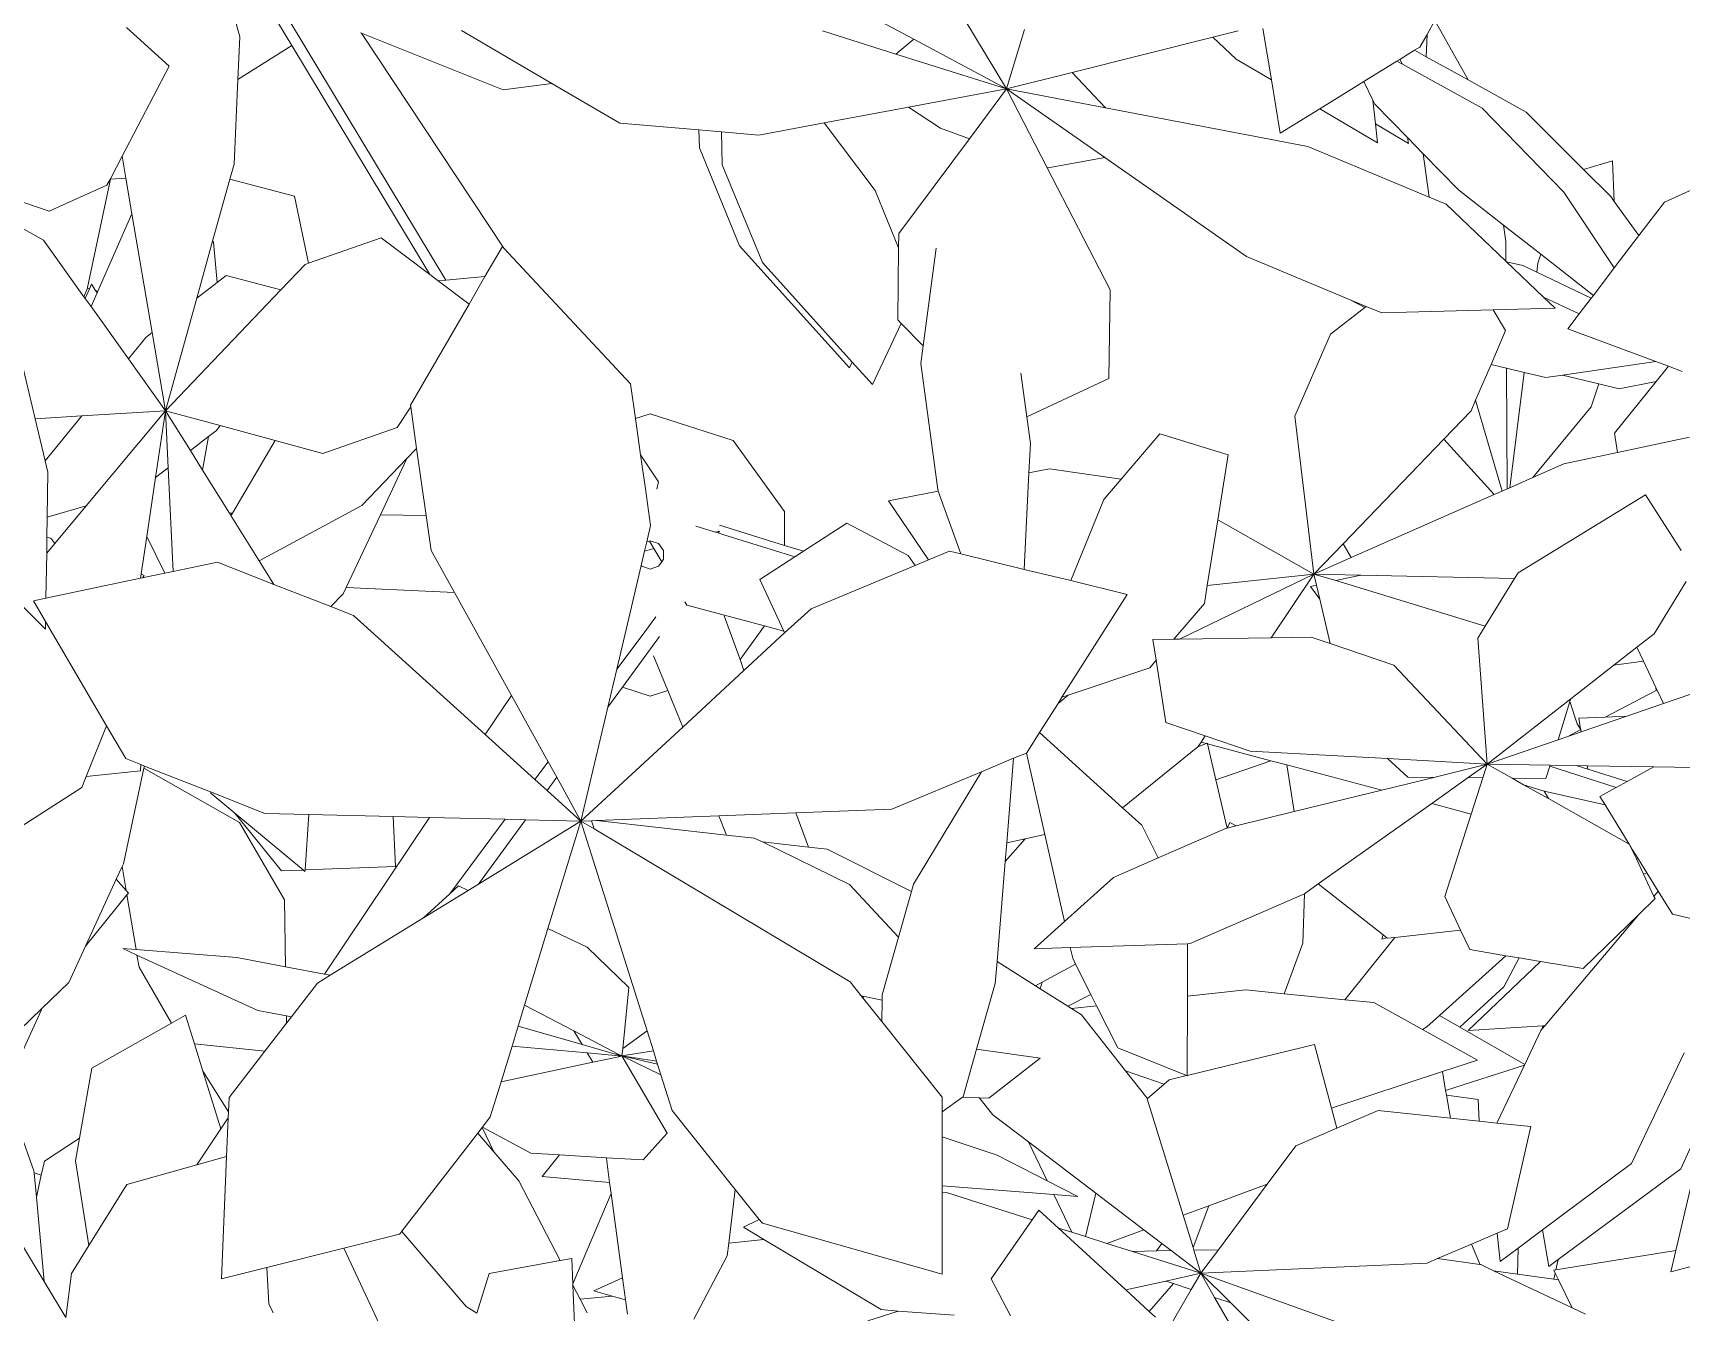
# Model space of a CAD drawing. Header units: metres. Extents: x -460 to 31334, y -1777 to 24987.
# Drawn here: x 379.6287 to 379.7527, y -818.0193 to -817.9231 of the extents above; entities that cross this region are included whole.
import ezdxf

# ---------------------------------------------------------------- set-up
doc = ezdxf.new("R2010")
doc.units = ezdxf.units.M
doc.header["$MEASUREMENT"] = 0
doc.layers.add('TREES PLANTS', color=82, linetype='Continuous', lineweight=5)

# ---------------------------------------------------------------- blocks, each defined once
blk = doc.blocks.new('TREES_09')
at = {"layer": 'TREES PLANTS', "color": 82, "true_color": 0x34d100}
for p, q in [((0.1213, 0.695), (0.1385, 0.6451)), ((0.3582, 0.6873), (0.4273, 0.6559)), ((0.4912, 0.6498), (0.4803, 0.6912)), ((0.1785, 0.685), (0.1778, 0.6392)), ((-0.1728, 0.6457), (-0.1847, 0.6723)), ((0.2693, 0.6507), (0.2738, 0.6699)), ((0.3925, 0.6729), (0.478, 0.6529)), ((-0.0677, 0.6568), (-0.0709, 0.6483)), ((-0.0269, 0.6613), (-0.0174, 0.6166)), ((0.0435, 0.6561), (0.009, 0.634)), ((0.0952, 0.6393), (0.0627, 0.6593)), ((0.3554, 0.658), (0.4241, 0.6252)), ((0.4273, 0.6559), (0.4837, 0.5797)), ((-0.152, 0.6298), (-0.1728, 0.6457)), ((-0.0709, 0.6483), (-0.0738, 0.6403)), ((-0.0614, 0.6406), (-0.0709, 0.6483)), ((0.1301, 0.6412), (0.1385, 0.6451)), ((0.1385, 0.6451), (0.1463, 0.6224)), ((0.255, 0.6419), (0.2693, 0.6507)), ((0.4901, 0.5783), (0.478, 0.6529)), ((0.478, 0.6529), (0.4912, 0.6498)), ((-0.0738, 0.6403), (-0.0941, 0.5857)), ((-0.0653, 0.5824), (-0.0738, 0.6403)), ((-0.0568, 0.6177), (-0.0614, 0.6406)), ((-0.0294, 0.6147), (-0.0614, 0.6406)), ((0.0952, 0.6393), (0.1035, 0.6287)), ((0.1121, 0.6328), (0.1286, 0.6405)), ((0.1286, 0.6405), (0.1301, 0.6412)), ((0.1304, 0.6407), (0.1286, 0.6405)), ((0.1304, 0.6407), (0.1301, 0.6412)), ((0.1469, 0.609), (0.1304, 0.6407)), ((0.1778, 0.6392), (0.1771, 0.5978)), ((0.1778, 0.6392), (0.1869, 0.6225)), ((0.2344, 0.6292), (0.2435, 0.6348)), ((0.2435, 0.6348), (0.255, 0.6419)), ((0.2444, 0.6327), (0.2435, 0.6348)), ((0.2582, 0.6392), (0.2444, 0.6327)), ((0.2582, 0.6392), (0.255, 0.6419)), ((0.2596, 0.6399), (0.2582, 0.6392)), ((0.2694, 0.6298), (0.2596, 0.6399)), ((-0.1732, 0.6146), (-0.152, 0.6298)), ((-0.1319, 0.6146), (-0.152, 0.6298)), ((0.009, 0.634), (0.0573, 0.5549)), ((0.1035, 0.6287), (0.1121, 0.6328)), ((0.1035, 0.6287), (0.1146, 0.6144)), ((0.1146, 0.6144), (0.1121, 0.6328)), ((0.2264, 0.6243), (0.2258, 0.624)), ((0.2264, 0.6243), (0.2292, 0.626)), ((0.2291, 0.6256), (0.2264, 0.6243)), ((0.2348, 0.6283), (0.2291, 0.6256)), ((0.2291, 0.6256), (0.2292, 0.626)), ((0.2292, 0.626), (0.2344, 0.6292)), ((0.2348, 0.6283), (0.2344, 0.6292)), ((0.2444, 0.6327), (0.2348, 0.6283)), ((0.303, 0.5952), (0.2694, 0.6298)), ((0.3385, 0.5715), (0.2694, 0.6298)), ((0.4241, 0.6252), (0.4652, 0.5701)), ((-0.1732, 0.6146), (-0.1985, 0.6134)), ((-0.179, 0.5833), (-0.1319, 0.6146)), ((-0.1762, 0.6125), (-0.1732, 0.6146)), ((-0.1149, 0.6016), (-0.1319, 0.6146)), ((-0.0599, 0.605), (-0.0568, 0.6177)), ((-0.0294, 0.6147), (-0.0174, 0.6166)), ((-0.0174, 0.6166), (-0.0103, 0.5833)), ((0.1146, 0.6144), (0.1355, 0.5877)), ((0.1463, 0.6224), (0.1469, 0.609)), ((0.1463, 0.6224), (0.1561, 0.594)), ((0.1774, 0.5745), (0.1906, 0.6157)), ((0.1793, 0.5982), (0.1869, 0.6225)), ((0.1869, 0.6225), (0.1906, 0.6157)), ((0.1906, 0.6157), (0.1961, 0.6057)), ((0.2258, 0.6239), (0.1975, 0.5737)), ((0.2014, 0.6089), (0.2258, 0.6239)), ((0.2258, 0.624), (0.2258, 0.6239)), ((-0.1985, 0.6134), (-0.1931, 0.5955)), ((-0.1762, 0.6125), (-0.1931, 0.5955)), ((-0.0653, 0.5824), (-0.0599, 0.605)), ((-0.0457, 0.6003), (-0.0599, 0.605)), ((0.1469, 0.609), (0.1475, 0.5925)), ((0.1928, 0.571), (0.2014, 0.6089)), ((0.1961, 0.6057), (0.2014, 0.6089)), ((-0.1931, 0.5955), (-0.2287, 0.5599)), ((-0.1404, 0.569), (-0.1149, 0.6016)), ((-0.1292, 0.5665), (-0.1131, 0.6002)), ((-0.1131, 0.6002), (-0.1149, 0.6016)), ((-0.1034, 0.5929), (-0.1131, 0.6002)), ((-0.0457, 0.6003), (-0.0018, 0.5641)), ((0.1475, 0.5925), (0.1543, 0.5937)), ((0.151, 0.5916), (0.1543, 0.5937)), ((0.1543, 0.5937), (0.1547, 0.5938)), ((0.1547, 0.5938), (0.1561, 0.594)), ((0.1589, 0.5858), (0.1547, 0.5938)), ((0.1561, 0.594), (0.1589, 0.5858)), ((0.177, 0.591), (0.1793, 0.5982)), ((0.1771, 0.5978), (0.177, 0.591)), ((0.1771, 0.5978), (0.1793, 0.5982)), ((0.2986, 0.5688), (0.303, 0.5952)), ((0.5175, 0.5967), (0.5136, 0.5885)), ((-0.179, 0.5833), (-0.2311, 0.5326)), ((-0.1138, 0.5707), (-0.1034, 0.5929)), ((-0.0941, 0.5857), (-0.1034, 0.5929)), ((-0.0103, 0.5833), (-0.0018, 0.5641)), ((0.1355, 0.5877), (0.1761, 0.5357)), ((0.1373, 0.5871), (0.1355, 0.5877)), ((0.151, 0.5916), (0.1373, 0.5871)), ((0.161, 0.5797), (0.1373, 0.5871)), ((0.1589, 0.5858), (0.161, 0.5797)), ((0.177, 0.591), (0.1767, 0.5748)), ((0.5136, 0.5885), (0.4906, 0.5396)), ((0.5136, 0.5885), (0.4962, 0.58)), ((-0.1069, 0.578), (-0.1138, 0.5707)), ((-0.1059, 0.5395), (-0.1069, 0.578)), ((-0.0638, 0.5721), (-0.0653, 0.5824)), ((0.161, 0.5797), (0.1761, 0.5357)), ((0.1767, 0.5748), (0.1761, 0.5357)), ((0.1774, 0.5745), (0.1767, 0.5748)), ((0.185, 0.5722), (0.1774, 0.5745)), ((0.1975, 0.5737), (0.1889, 0.5583)), ((0.1975, 0.5737), (0.1928, 0.571)), ((0.4879, 0.574), (0.4652, 0.5701)), ((0.4837, 0.5797), (0.4901, 0.5783)), ((0.4837, 0.5797), (0.4879, 0.574)), ((0.4903, 0.577), (0.4901, 0.5783)), ((0.492, 0.5779), (0.4903, 0.577)), ((0.4962, 0.58), (0.492, 0.5779)), ((0.492, 0.5779), (0.4958, 0.577)), ((0.4958, 0.577), (0.4927, 0.5545)), ((0.4962, 0.58), (0.4958, 0.577)), ((-0.1584, 0.5459), (-0.1404, 0.569)), ((-0.1404, 0.569), (-0.1349, 0.5672)), ((-0.1138, 0.5707), (-0.1358, 0.5476)), ((-0.1349, 0.5672), (-0.1292, 0.5665)), ((-0.1334, 0.5579), (-0.1292, 0.5665)), ((-0.067, 0.5587), (-0.0638, 0.5721)), ((-0.0018, 0.5641), (0.0045, 0.5497)), ((0.1848, 0.5512), (0.185, 0.5722)), ((0.1889, 0.5583), (0.1928, 0.571)), ((0.2964, 0.5555), (0.2986, 0.5688)), ((0.2986, 0.5688), (0.3414, 0.5238)), ((0.3386, 0.5703), (0.3385, 0.5715)), ((0.3405, 0.5699), (0.3385, 0.5715)), ((0.3386, 0.5703), (0.3405, 0.5699)), ((0.3414, 0.5238), (0.3386, 0.5703)), ((0.3414, 0.5691), (0.3405, 0.5699)), ((0.3625, 0.559), (0.3414, 0.5691)), ((0.4652, 0.5701), (0.4765, 0.5549)), ((-0.2287, 0.5599), (-0.2487, 0.5238)), ((-0.1334, 0.5579), (-0.1358, 0.5476)), ((-0.0697, 0.5477), (-0.067, 0.5587)), ((-0.067, 0.5587), (0.0045, 0.5497)), ((0.0573, 0.5549), (0.0609, 0.5527)), ((0.0609, 0.5527), (0.0587, 0.4572)), ((0.0609, 0.5527), (0.0905, 0.5345)), ((0.1889, 0.5583), (0.1848, 0.5512)), ((0.295, 0.5472), (0.2964, 0.5555)), ((0.3143, 0.5461), (0.2964, 0.5555)), ((0.3625, 0.559), (0.3393, 0.5187)), ((0.363, 0.5588), (0.3625, 0.559)), ((0.3786, 0.5099), (0.363, 0.5588)), ((0.3989, 0.5417), (0.363, 0.5588)), ((0.4011, 0.5627), (0.3989, 0.5417)), ((0.4645, 0.5483), (0.4011, 0.5627)), ((0.4765, 0.5549), (0.4927, 0.5545)), ((0.4765, 0.5549), (0.4848, 0.5438)), ((0.4927, 0.5545), (0.4906, 0.5396)), ((-0.1803, 0.5179), (-0.1584, 0.5459)), ((-0.1361, 0.5473), (-0.1714, 0.5103)), ((-0.1484, 0.5473), (-0.1584, 0.5459)), ((-0.1484, 0.5473), (-0.1361, 0.5473)), ((-0.1358, 0.5476), (-0.1361, 0.5473)), ((-0.093, 0.5471), (-0.1059, 0.5395)), ((-0.072, 0.5381), (-0.093, 0.5471)), ((-0.072, 0.5381), (-0.0697, 0.5477)), ((-0.0697, 0.5477), (0.0053, 0.548)), ((-0.0498, 0.5285), (0.0066, 0.5449)), ((0.0045, 0.5497), (0.0053, 0.548)), ((0.0053, 0.548), (0.0066, 0.5449)), ((0.0066, 0.5449), (0.0087, 0.5401)), ((0.1848, 0.5512), (0.1761, 0.5357)), ((0.2912, 0.5249), (0.295, 0.5472)), ((0.3321, 0.5061), (0.295, 0.5472)), ((0.3393, 0.5187), (0.3143, 0.5461)), ((0.4673, 0.5418), (0.4645, 0.5483)), ((0.4848, 0.5438), (0.4673, 0.5418)), ((-0.2311, 0.5326), (-0.2583, 0.4831)), ((-0.104, 0.4702), (-0.1059, 0.5395)), ((-0.0498, 0.5285), (-0.072, 0.5381)), ((-0.0257, 0.5088), (0.0087, 0.5401)), ((0.0087, 0.5401), (0.0478, 0.4513)), ((0.0905, 0.5345), (0.0622, 0.4417)), ((0.0905, 0.5345), (0.098, 0.5299)), ((0.098, 0.5299), (0.1761, 0.5357)), ((0.1147, 0.4777), (0.1761, 0.5357)), ((0.1727, 0.4739), (0.1761, 0.5357)), ((0.1846, 0.533), (0.1761, 0.5357)), ((0.1845, 0.5239), (0.1761, 0.5357)), ((0.1843, 0.5026), (0.1761, 0.5357)), ((0.1845, 0.5239), (0.1846, 0.533)), ((0.2071, 0.5258), (0.1846, 0.533)), ((0.3989, 0.5417), (0.3977, 0.5307)), ((0.4741, 0.5259), (0.4673, 0.5418)), ((0.4906, 0.5396), (0.4868, 0.5317)), ((-0.2487, 0.5238), (-0.2855, 0.5032)), ((-0.2487, 0.5238), (-0.263, 0.4979)), ((-0.0432, 0.5257), (-0.0498, 0.5285)), ((-0.0432, 0.5257), (-0.0257, 0.5088)), ((0.2005, 0.5013), (0.1845, 0.5239)), ((0.2005, 0.5013), (0.2071, 0.5258)), ((0.2583, 0.5094), (0.2071, 0.5258)), ((0.2792, 0.5192), (0.2912, 0.5249)), ((0.3598, 0.5296), (0.3408, 0.4955)), ((0.3669, 0.5079), (0.3598, 0.5296)), ((0.3843, 0.5301), (0.3816, 0.5104)), ((0.3977, 0.5307), (0.3843, 0.5301)), ((0.3977, 0.5307), (0.3958, 0.5129)), ((0.4858, 0.531), (0.4741, 0.5259)), ((0.483, 0.5049), (0.4741, 0.5259)), ((0.4868, 0.5312), (0.483, 0.5049)), ((0.4858, 0.531), (0.4868, 0.5312)), ((0.4868, 0.5317), (0.4868, 0.5312)), ((-0.2027, 0.496), (-0.1803, 0.5179)), ((0.2583, 0.5094), (0.2792, 0.5192)), ((0.2792, 0.5192), (0.2837, 0.4783)), ((0.3393, 0.5187), (0.3321, 0.5061)), ((0.3958, 0.5129), (0.3816, 0.5104)), ((0.3958, 0.5129), (0.3911, 0.468)), ((-0.2855, 0.5032), (-0.2769, 0.4984)), ((-0.1714, 0.5103), (-0.1758, 0.4997)), ((-0.0257, 0.5088), (0.0393, 0.4462)), ((0.1841, 0.4865), (0.1843, 0.5026)), ((0.1923, 0.4702), (0.1843, 0.5026)), ((0.3392, 0.4982), (0.3321, 0.5061)), ((0.3786, 0.5099), (0.3669, 0.5079)), ((0.3897, 0.439), (0.3669, 0.5079)), ((0.3816, 0.5104), (0.3786, 0.5099)), ((0.4858, 0.4984), (0.483, 0.5049)), ((-0.2769, 0.4984), (-0.263, 0.4979)), ((-0.2769, 0.4984), (-0.269, 0.4939)), ((-0.269, 0.4939), (-0.267, 0.4906)), ((-0.263, 0.4979), (-0.267, 0.4906)), ((-0.2128, 0.4862), (-0.2027, 0.496)), ((-0.1758, 0.4997), (-0.2072, 0.4243)), ((-0.2027, 0.496), (-0.1758, 0.4997)), ((0.2505, 0.4308), (0.2005, 0.5013)), ((0.3408, 0.4955), (0.3241, 0.4653)), ((0.3392, 0.4982), (0.3408, 0.4955)), ((0.4858, 0.4984), (0.4921, 0.3579)), ((-0.267, 0.4906), (-0.2613, 0.4814)), ((-0.2613, 0.4814), (-0.2583, 0.4831)), ((-0.2613, 0.4814), (-0.2602, 0.4796)), ((-0.2583, 0.4831), (-0.2602, 0.4796)), ((-0.2336, 0.4659), (-0.2128, 0.4862)), ((-0.2214, 0.4663), (-0.2092, 0.4869)), ((-0.2092, 0.4869), (-0.2128, 0.4862)), ((0.1727, 0.4739), (0.1841, 0.4865)), ((-0.2602, 0.4796), (-0.2476, 0.4592)), ((0.1147, 0.4777), (0.1013, 0.4382)), ((0.1681, 0.3886), (0.1727, 0.4739)), ((0.2821, 0.4711), (0.2505, 0.4308)), ((0.2839, 0.4734), (0.2821, 0.4711)), ((0.2821, 0.4711), (0.2848, 0.4702)), ((0.2837, 0.4783), (0.3224, 0.4474)), ((0.2837, 0.4783), (0.2842, 0.4738)), ((0.2842, 0.4738), (0.2839, 0.4734)), ((0.2848, 0.4702), (0.2839, 0.4734)), ((0.5341, 0.4749), (0.4921, 0.3579)), ((-0.2476, 0.4592), (-0.2361, 0.4647)), ((-0.2214, 0.4663), (-0.2361, 0.4647)), ((-0.2361, 0.4647), (-0.2336, 0.4659)), ((-0.2307, 0.4319), (-0.2095, 0.4676)), ((-0.2095, 0.4676), (-0.2214, 0.4663)), ((-0.1122, 0.4506), (-0.108, 0.4606)), ((-0.108, 0.4606), (-0.104, 0.4702)), ((-0.108, 0.4606), (-0.1073, 0.4597)), ((0.1766, 0.4114), (0.1923, 0.4702)), ((0.2056, 0.4159), (0.1923, 0.4702)), ((0.3241, 0.4653), (0.3224, 0.4474)), ((0.3911, 0.468), (0.4021, 0.4423)), ((-0.2476, 0.4592), (-0.2307, 0.4319)), ((-0.139, 0.3862), (-0.1122, 0.4506)), ((-0.1122, 0.4506), (-0.1073, 0.4597)), ((-0.1073, 0.4597), (-0.0909, 0.4384)), ((0.0393, 0.4462), (0.0478, 0.4513)), ((0.0478, 0.4513), (0.0581, 0.428)), ((0.0587, 0.4572), (0.0581, 0.428)), ((0.0587, 0.4572), (0.0622, 0.4417)), ((0.0393, 0.4462), (0.0581, 0.428)), ((0.0622, 0.4417), (0.0581, 0.428)), ((0.3224, 0.4474), (0.3186, 0.4096)), ((0.4021, 0.4423), (0.3897, 0.439)), ((0.4021, 0.4423), (0.413, 0.4169)), ((-0.2307, 0.4319), (-0.2155, 0.4072)), ((-0.0909, 0.4384), (-0.0399, 0.4163)), ((0.0736, 0.4317), (0.065, 0.4297)), ((0.0658, 0.4261), (0.0736, 0.4317)), ((0.1013, 0.4382), (0.0736, 0.4317)), ((0.1013, 0.4382), (0.0973, 0.4264)), ((0.2566, 0.4223), (0.2505, 0.4308)), ((0.3897, 0.439), (0.3501, 0.4284)), ((0.5677, 0.4342), (0.5106, 0.3766)), ((-0.2072, 0.4243), (-0.2313, 0.2987)), ((-0.0399, 0.4163), (0.0581, 0.428)), ((0.0244, 0.3684), (0.0581, 0.428)), ((0.065, 0.4297), (0.0581, 0.428)), ((0.0653, 0.3619), (0.0581, 0.428)), ((0.0977, 0.4015), (0.0581, 0.428)), ((0.0986, 0.3447), (0.0581, 0.428)), ((0.065, 0.4297), (0.0658, 0.4261)), ((0.0973, 0.4264), (0.0977, 0.4015)), ((0.2873, 0.4213), (0.2566, 0.4223)), ((0.2566, 0.4222), (0.2566, 0.4223)), ((0.2875, 0.3513), (0.2566, 0.4222)), ((0.2873, 0.4213), (0.3186, 0.4096)), ((0.3501, 0.4284), (0.3693, 0.3495)), ((0.174, 0.4014), (0.1766, 0.4114)), ((0.2056, 0.4159), (0.1766, 0.4114)), ((0.2145, 0.3798), (0.2056, 0.4159)), ((0.3186, 0.4096), (0.3163, 0.3859)), ((0.413, 0.4169), (0.4368, 0.3992)), ((-0.2486, 0.4018), (-0.2806, 0.3965)), ((-0.2615, 0.3799), (-0.2486, 0.4018)), ((-0.2155, 0.4072), (-0.2486, 0.4018)), ((0.0977, 0.4015), (0.0986, 0.3447)), ((0.1635, 0.3621), (0.174, 0.4014)), ((0.174, 0.4014), (0.1859, 0.3673)), ((0.4368, 0.3992), (0.4502, 0.3628)), ((0.4368, 0.3992), (0.4775, 0.3688)), ((-0.2791, 0.3812), (-0.2752, 0.3654)), ((-0.2752, 0.3654), (-0.2615, 0.3799)), ((-0.139, 0.3862), (-0.2004, 0.2984)), ((0.1586, 0.3606), (0.1681, 0.3886)), ((0.2145, 0.3798), (0.2124, 0.3759)), ((0.2159, 0.3742), (0.2145, 0.3798)), ((0.3163, 0.3859), (0.3201, 0.3496)), ((-0.0159, 0.3748), (-0.029, 0.3324)), ((0.0244, 0.3684), (-0.0159, 0.3748)), ((0.0653, 0.3619), (0.0244, 0.3684)), ((0.2158, 0.3742), (0.1859, 0.3673)), ((0.2124, 0.3759), (0.2158, 0.3742)), ((0.2159, 0.3742), (0.2158, 0.3742)), ((0.2162, 0.3728), (0.2159, 0.3742)), ((0.2162, 0.3728), (0.2343, 0.3314)), ((0.4775, 0.3688), (0.4778, 0.3535)), ((0.4775, 0.3688), (0.4921, 0.3579)), ((0.5106, 0.3766), (0.4921, 0.3579)), ((0.5269, 0.3777), (0.5072, 0.3665)), ((0.5106, 0.3766), (0.5072, 0.3665)), ((-0.2752, 0.3654), (-0.2533, 0.278)), ((0.0764, 0.3601), (0.0653, 0.3619)), ((0.0986, 0.3412), (0.0764, 0.3601)), ((0.1503, 0.3361), (0.1586, 0.3606)), ((0.1624, 0.3581), (0.1586, 0.3606)), ((0.1624, 0.3581), (0.1633, 0.3615)), ((0.1635, 0.3621), (0.1631, 0.362)), ((0.1631, 0.362), (0.1633, 0.3615)), ((0.1633, 0.3615), (0.1653, 0.3561)), ((0.1859, 0.3673), (0.1635, 0.3621)), ((0.4502, 0.3628), (0.4762, 0.3531)), ((0.4502, 0.3628), (0.4561, 0.3469)), ((0.5072, 0.3665), (0.4921, 0.3579)), ((0.1652, 0.3562), (0.1624, 0.3581)), ((0.1653, 0.3561), (0.1652, 0.3562)), ((0.2033, 0.3093), (0.1653, 0.3561)), ((0.2876, 0.3497), (0.2875, 0.3513)), ((0.3201, 0.3496), (0.2876, 0.3497)), ((0.29, 0.2769), (0.2876, 0.3497)), ((0.3693, 0.3495), (0.3201, 0.3496)), ((0.3522, 0.3063), (0.3694, 0.349)), ((0.3696, 0.3495), (0.3693, 0.3495)), ((0.3694, 0.349), (0.3696, 0.3495)), ((0.3694, 0.349), (0.372, 0.3383)), ((0.4561, 0.3469), (0.4762, 0.3531)), ((0.4762, 0.3531), (0.4778, 0.3535)), ((0.4778, 0.3535), (0.4921, 0.3579)), ((0.4781, 0.3396), (0.4921, 0.3579)), ((0.4787, 0.3156), (0.4921, 0.3579)), ((0.5023, 0.352), (0.4921, 0.3579)), ((0.497, 0.3362), (0.4921, 0.3579)), ((0.5023, 0.352), (0.4986, 0.3409)), ((0.5305, 0.3355), (0.5023, 0.352)), ((0.0986, 0.3447), (0.0986, 0.3412)), ((0.0986, 0.3412), (0.0988, 0.3282)), ((0.372, 0.3383), (0.3748, 0.3351)), ((0.3838, 0.3246), (0.4561, 0.3469)), ((0.4736, 0.3337), (0.4781, 0.3396)), ((0.4781, 0.3396), (0.4783, 0.3304)), ((0.4986, 0.3409), (0.497, 0.3362)), ((0.5159, 0.3259), (0.4986, 0.3409)), ((-0.029, 0.3324), (-0.0008, 0.3084)), ((0.0988, 0.3282), (0.1116, 0.3302)), ((0.1116, 0.3302), (0.1503, 0.3361)), ((0.1163, 0.3262), (0.1116, 0.3302)), ((0.2343, 0.3314), (0.214, 0.3212)), ((0.2343, 0.3314), (0.2464, 0.3036)), ((0.3748, 0.3351), (0.3665, 0.3112)), ((0.3748, 0.3351), (0.3838, 0.3246)), ((0.4651, 0.3225), (0.4736, 0.3337)), ((0.4783, 0.3304), (0.4736, 0.3337)), ((0.4783, 0.3304), (0.4787, 0.3156)), ((0.5025, 0.3114), (0.497, 0.3362)), ((0.5195, 0.3297), (0.5159, 0.3259)), ((0.1163, 0.3262), (0.1333, 0.2756)), ((0.214, 0.3212), (0.2033, 0.3093)), ((0.3834, 0.3245), (0.3665, 0.3112)), ((0.3834, 0.3245), (0.3838, 0.3246)), ((0.4425, 0.2927), (0.4651, 0.3225)), ((0.4651, 0.3225), (0.4736, 0.2996)), ((0.5159, 0.3259), (0.5025, 0.3114)), ((-0.0008, 0.3084), (-0.0073, 0.2639)), ((-0.0008, 0.3084), (0.0119, 0.2977)), ((0.0707, 0.3122), (0.0622, 0.2772)), ((0.1346, 0.2717), (0.0707, 0.3122)), ((0.2033, 0.3093), (0.1565, 0.2578)), ((0.3665, 0.3112), (0.3317, 0.2839)), ((0.5025, 0.3114), (0.4641, 0.2696)), ((0.4736, 0.2996), (0.4787, 0.3156)), ((-0.2313, 0.2987), (-0.2533, 0.278)), ((-0.2313, 0.2987), (-0.2431, 0.2373)), ((-0.2004, 0.2984), (-0.2431, 0.2373)), ((-0.1941, 0.2631), (-0.2004, 0.2984)), ((-0.1183, 0.3016), (-0.1944, 0.2624)), ((-0.0633, 0.3009), (-0.1183, 0.3016)), ((-0.0395, 0.2498), (-0.0633, 0.3009)), ((0.0119, 0.2977), (0.0622, 0.2772)), ((0.2464, 0.3036), (0.2738, 0.2733)), ((0.3261, 0.2932), (0.3522, 0.3063)), ((0.4694, 0.2863), (0.4736, 0.2996)), ((0.3002, 0.2802), (0.3191, 0.2897)), ((0.3191, 0.2897), (0.3261, 0.2932)), ((0.3191, 0.2897), (0.3263, 0.2753)), ((0.3261, 0.2932), (0.3278, 0.2776)), ((0.4106, 0.2509), (0.4425, 0.2927)), ((0.4425, 0.2927), (0.4694, 0.2863)), ((-0.2533, 0.278), (-0.2431, 0.2373)), ((0.0622, 0.2772), (0.0552, 0.2483)), ((0.2966, 0.2784), (0.29, 0.2769)), ((0.2908, 0.2545), (0.29, 0.2769)), ((0.2966, 0.2784), (0.3002, 0.2802)), ((0.3002, 0.2802), (0.3114, 0.2594)), ((0.3278, 0.2776), (0.3263, 0.2753)), ((0.3317, 0.2839), (0.3278, 0.2776)), ((0.4348, 0.2625), (0.4445, 0.2815)), ((0.4445, 0.2815), (0.4433, 0.2666)), ((0.4433, 0.2666), (0.4667, 0.2778)), ((0.4641, 0.2696), (0.4667, 0.2778)), ((0.4667, 0.2778), (0.4694, 0.2863)), ((0.1333, 0.2756), (0.1384, 0.2693)), ((0.1333, 0.2756), (0.1346, 0.2717)), ((0.1384, 0.2693), (0.1346, 0.2717)), ((0.1565, 0.2578), (0.1384, 0.2693)), ((0.2738, 0.2733), (0.2197, 0.2611)), ((0.2738, 0.2733), (0.2908, 0.2545)), ((0.3263, 0.2753), (0.3156, 0.2582)), ((0.4433, 0.2666), (0.4379, 0.1974)), ((0.4641, 0.2696), (0.4529, 0.2574)), ((-0.1944, 0.2624), (-0.2431, 0.2373)), ((-0.1944, 0.2624), (-0.1941, 0.2631)), ((-0.0073, 0.2639), (-0.0047, 0.2512)), ((0.1691, 0.2499), (0.1565, 0.2578)), ((0.2197, 0.2611), (0.1692, 0.2497)), ((0.2224, 0.2488), (0.2197, 0.2611)), ((0.3114, 0.2594), (0.3156, 0.2582)), ((0.3114, 0.2594), (0.3137, 0.2552)), ((0.3156, 0.2582), (0.3137, 0.2552)), ((0.3531, 0.2187), (0.3586, 0.2582)), ((0.3586, 0.2582), (0.3835, 0.2264)), ((0.4106, 0.2509), (0.4348, 0.2625)), ((0.4189, 0.2314), (0.4348, 0.2625)), ((0.4529, 0.2574), (0.4589, 0.2533)), ((-0.2799, 0.2485), (-0.2431, 0.2373)), ((-0.0395, 0.2498), (-0.0666, 0.2462)), ((-0.0229, 0.2521), (-0.0395, 0.2498)), ((-0.0229, 0.2521), (-0.0047, 0.2512)), ((-0.0047, 0.2512), (0.0552, 0.2483)), ((0.0552, 0.2483), (0.0456, 0.2089)), ((0.1692, 0.2497), (0.1691, 0.2499)), ((0.1725, 0.2417), (0.1692, 0.2497)), ((0.2224, 0.2488), (0.2366, 0.2364)), ((0.225, 0.2374), (0.2224, 0.2488)), ((0.3137, 0.2552), (0.2987, 0.2314)), ((0.3938, 0.2288), (0.4106, 0.2509)), ((0.4421, 0.2001), (0.4589, 0.2533)), ((0.4589, 0.2533), (0.4957, 0.2278)), ((-0.2958, 0.2053), (-0.2431, 0.2373)), ((-0.2739, 0.1797), (-0.2431, 0.2373)), ((-0.2647, 0.1686), (-0.2431, 0.2373)), ((-0.2121, 0.2142), (-0.2431, 0.2373)), ((-0.2317, 0.1765), (-0.2431, 0.2373)), ((0.225, 0.2374), (0.1725, 0.2417)), ((0.1808, 0.2218), (0.1725, 0.2417)), ((0.2366, 0.2364), (0.225, 0.2374)), ((0.2987, 0.2314), (0.2366, 0.2364)), ((0.4957, 0.2278), (0.5186, 0.2398)), ((0.3123, 0.2303), (0.2987, 0.2314)), ((0.3531, 0.2187), (0.3123, 0.2303)), ((0.3835, 0.2264), (0.3833, 0.2205)), ((0.3837, 0.2208), (0.3938, 0.2288)), ((0.4074, 0.1974), (0.4189, 0.2314)), ((0.2506, 0.1796), (0.1808, 0.2218)), ((0.204, 0.166), (0.1808, 0.2218)), ((0.3827, 0.2103), (0.3531, 0.2187)), ((0.3832, 0.2202), (0.3829, 0.21)), ((0.3837, 0.2208), (0.3832, 0.2202)), ((0.3833, 0.2205), (0.3832, 0.2202)), ((0.3833, 0.2205), (0.3837, 0.2208)), ((-0.2186, 0.1964), (-0.2121, 0.2142)), ((-0.1533, 0.1704), (-0.2121, 0.2142)), ((0.0066, 0.1949), (0.0456, 0.2089)), ((0.0456, 0.2089), (0.0439, 0.2019)), ((0.3829, 0.21), (0.3827, 0.2103)), ((0.392, 0.1974), (0.3829, 0.21)), ((0.5156, 0.1701), (0.5182, 0.2048)), ((-0.2186, 0.1964), (-0.2317, 0.1765)), ((-0.0726, 0.184), (0.0056, 0.1946)), ((0.0056, 0.1946), (0.0066, 0.1949)), ((0.0066, 0.1949), (0.0127, 0.1641)), ((0.0439, 0.2019), (0.0493, 0.1888)), ((0.3829, 0.1974), (0.3359, 0.1598)), ((0.392, 0.1974), (0.3829, 0.1974)), ((0.4074, 0.1974), (0.392, 0.1974)), ((0.4379, 0.1974), (0.4074, 0.1974)), ((0.4419, 0.1974), (0.4379, 0.1974)), ((0.4421, 0.2001), (0.4419, 0.1974)), ((0.4928, 0.1973), (0.4419, 0.1974)), ((0.4611, 0.0857), (0.4928, 0.1973)), ((-0.1442, 0.1937), (-0.0836, 0.1855)), ((-0.0975, 0.1718), (-0.0836, 0.1855)), ((-0.0836, 0.1855), (-0.0726, 0.184)), ((0.0127, 0.1641), (0.0493, 0.1888)), ((0.0493, 0.1888), (0.0528, 0.1806)), ((-0.3164, 0.1001), (-0.2739, 0.1797)), ((-0.2647, 0.1686), (-0.2739, 0.1797)), ((-0.222, 0.1241), (-0.2317, 0.1765)), ((0.0466, 0.1762), (0.0265, 0.1382)), ((0.0466, 0.1762), (0.0528, 0.1806)), ((0.0528, 0.1806), (0.0796, 0.1159)), ((0.2551, 0.1783), (0.2289, 0.1259)), ((0.2506, 0.1796), (0.2551, 0.1783)), ((0.2551, 0.1783), (0.2836, 0.1703)), ((-0.279, 0.1231), (-0.2647, 0.1686)), ((-0.1443, 0.1703), (-0.18, 0.1557)), ((-0.1533, 0.1704), (-0.1443, 0.1703)), ((-0.1443, 0.1703), (-0.0996, 0.1698)), ((-0.0996, 0.1698), (-0.0975, 0.1718)), ((-0.0596, 0.154), (-0.0975, 0.1718)), ((0.204, 0.166), (0.2063, 0.1065)), ((0.2509, 0.1398), (0.2836, 0.1703)), ((0.2836, 0.1703), (0.3193, 0.1601)), ((0.5147, 0.1595), (0.5156, 0.1701)), ((0.5216, 0.1512), (0.5156, 0.1701)), ((-0.18, 0.1557), (-0.222, 0.1241)), ((-0.0735, 0.1414), (-0.0596, 0.154)), ((0.3193, 0.1601), (0.3226, 0.16)), ((0.3201, 0.148), (0.3226, 0.16)), ((0.3359, 0.1598), (0.3221, 0.1487)), ((0.3226, 0.16), (0.3359, 0.1598)), ((0.4711, 0.0867), (0.5147, 0.1595)), ((0.3199, 0.147), (0.3113, 0.1402)), ((0.3221, 0.1487), (0.3199, 0.147)), ((0.3199, 0.147), (0.3201, 0.148)), ((0.3201, 0.148), (0.3221, 0.1487)), ((-0.1457, 0.0716), (-0.07, 0.1398)), ((-0.1352, 0.0858), (-0.0735, 0.1414)), ((-0.07, 0.1398), (-0.0735, 0.1414)), ((0.0265, 0.1382), (0.0439, 0.1113)), ((0.3113, 0.1402), (0.2163, -0.0188)), ((0.2509, 0.1398), (0.2244, 0.0857)), ((-0.2144, 0.0836), (-0.222, 0.1241)), ((0.2289, 0.1259), (0.2276, 0.1143)), ((0.0796, 0.1159), (0.0947, 0.0995)), ((0.2063, 0.1065), (0.2276, 0.1143)), ((0.2276, 0.1143), (0.2244, 0.0857)), ((0.0337, 0.0618), (0.0475, 0.1058)), ((0.0403, 0.0994), (0.0439, 0.1113)), ((0.0439, 0.1113), (0.0475, 0.1058)), ((0.0475, 0.1058), (0.0615, 0.0842)), ((0.2063, 0.1065), (0.2082, 0.0586)), ((0.0192, 0.0994), (-0.0247, 0.0676)), ((0.0403, 0.0994), (0.0192, 0.0994)), ((0.0278, 0.0591), (0.0403, 0.0994)), ((0.0615, 0.0842), (0.0935, 0.099)), ((0.0903, 0.0871), (0.0935, 0.099)), ((0.0935, 0.099), (0.0947, 0.0995)), ((0.0947, 0.0995), (0.118, 0.0743)), ((-0.2164, 0.0603), (-0.2144, 0.0836)), ((-0.196, 0.0607), (-0.1352, 0.0858)), ((0.0775, 0.0388), (0.0903, 0.0871)), ((0.1112, 0.0719), (0.0903, 0.0871)), ((0.2244, 0.0857), (0.222, 0.0807)), ((0.4401, 0.0689), (0.4587, 0.0838)), ((0.4587, 0.0838), (0.4611, 0.0857)), ((0.4587, 0.0838), (0.4635, 0.074)), ((0.4635, 0.074), (0.4711, 0.0867)), ((0.4711, 0.0867), (0.4734, 0.0649)), ((0.084, 0.0619), (0.1112, 0.0719)), ((0.1112, 0.0719), (0.118, 0.0743)), ((0.118, 0.0743), (0.1532, 0.0363)), ((0.222, 0.0807), (0.2201, 0.0635)), ((-0.2065, 0.0466), (-0.1457, 0.0716)), ((-0.0247, 0.0676), (-0.0414, 0.0161)), ((0.0326, 0.0582), (0.0337, 0.0618)), ((0.2082, 0.0586), (0.2201, 0.0635)), ((0.2201, 0.0635), (0.2111, -0.0172)), ((0.3912, 0.0297), (0.4401, 0.0689)), ((0.4734, 0.0649), (0.4401, 0.0689)), ((0.4813, 0.0639), (0.4734, 0.0649)), ((0.4813, 0.0639), (0.5206, 0.0431)), ((-0.2176, 0.0463), (-0.2164, 0.0603)), ((-0.196, 0.0607), (-0.2164, 0.0603)), ((0.0283, 0.0444), (0.0321, 0.0566)), ((0.0315, 0.059), (0.0326, 0.0582)), ((0.0315, 0.059), (0.0321, 0.0566)), ((0.0321, 0.0566), (0.0326, 0.0582)), ((0.2082, 0.0586), (0.2111, -0.0172)), ((-0.2218, -0.0028), (-0.2176, 0.0463)), ((-0.2065, 0.0466), (-0.2176, 0.0463)), ((0.0753, 0.0375), (0.0775, 0.0388)), ((0.1303, 0.027), (0.1532, 0.0363)), ((0.1532, 0.0363), (0.2115, -0.0269)), ((0.0008, 0.0212), (-0.0159, 0.0101)), ((0.0055, 0.0202), (0.0008, 0.0212)), ((0.0391, 0.0212), (0.0375, 0.0161)), ((0.0435, 0.0244), (0.0391, 0.0212)), ((0.0423, 0.0184), (0.0506, 0.0232)), ((0.0489, 0.0244), (0.0435, 0.0244)), ((0.0506, 0.0232), (0.0489, 0.0244)), ((0.0533, 0.0212), (0.0506, 0.0232)), ((0.055, 0.0161), (0.0533, 0.0212)), ((0.0968, 0.0218), (0.1283, -0.0012)), ((0.1089, 0.0182), (0.1303, 0.027)), ((0.1339, 0.0161), (0.1303, 0.027)), ((0.4051, 0.0265), (0.3572, -0.0015)), ((0.3689, 0.0227), (0.3572, -0.0015)), ((0.3624, 0.0207), (0.3572, -0.0015)), ((0.3624, 0.0207), (0.3604, 0.02)), ((0.3689, 0.0227), (0.3624, 0.0207)), ((0.3912, 0.0297), (0.3689, 0.0227)), ((0.4051, 0.0265), (0.4218, 0.0118)), ((-0.0414, 0.0161), (-0.0384, 0.0069)), ((0.0053, 0.0131), (-0.0159, 0.0101)), ((0.0279, 0.0163), (0.0053, 0.0131)), ((0.0279, 0.0163), (0.0382, 0.0139)), ((0.0375, 0.0161), (0.0376, 0.0157)), ((0.0376, 0.0157), (0.0423, 0.0184)), ((0.0376, 0.0157), (0.0382, 0.0139)), ((0.0382, 0.0139), (0.0439, 0.0126)), ((0.0423, 0.0184), (0.0439, 0.0126)), ((0.0439, 0.0126), (0.0527, 0.0105)), ((0.0527, 0.0105), (0.0533, 0.0109)), ((0.0527, 0.0105), (0.082, 0.0036)), ((0.0533, 0.0109), (0.055, 0.0161)), ((0.0846, 0.0196), (0.097, 0.0104)), ((0.097, 0.0104), (0.1172, -0.0047)), ((0.1283, -0.0012), (0.1339, 0.0161)), ((0.3417, 0.0142), (0.2115, -0.0269)), ((0.3541, 0.0181), (0.3417, 0.0142)), ((0.3417, 0.0142), (0.3526, -0.001)), ((0.3604, 0.02), (0.3541, 0.0181)), ((0.3541, 0.0181), (0.3572, -0.0015)), ((0.3604, 0.02), (0.3572, -0.0015)), ((0.4218, 0.0118), (0.4204, -0.0111)), ((-0.06, 0.0039), (-0.1442, -0.0748)), ((-0.0384, 0.0069), (-0.06, 0.0039)), ((-0.0159, 0.0101), (-0.0384, 0.0069)), ((0.082, 0.0036), (0.1172, -0.0047)), ((0.2898, -0.0231), (0.3148, 0.0027)), ((0.3148, 0.0027), (0.3526, -0.001)), ((0.495, -0.0011), (0.5086, 0.0008)), ((0.5063, -0.0076), (0.5086, 0.0008)), ((0.5086, 0.0008), (0.5176, 0.002)), ((-0.2464, -0.045), (-0.2218, -0.0028)), ((0.1172, -0.0047), (0.1407, -0.0102)), ((0.1283, -0.0012), (0.1407, -0.0102)), ((0.1407, -0.0102), (0.2115, -0.0269)), ((0.3417, -0.0313), (0.3563, -0.0034)), ((0.3501, -0.0262), (0.3567, -0.0034)), ((0.3526, -0.001), (0.3572, -0.0015)), ((0.3553, -0.0231), (0.3571, -0.0035)), ((0.3563, -0.0034), (0.3572, -0.0015)), ((0.3563, -0.0034), (0.3567, -0.0034)), ((0.3567, -0.0034), (0.3572, -0.0015)), ((0.3571, -0.0035), (0.3572, -0.0015)), ((0.3571, -0.0035), (0.3577, -0.0035)), ((0.3577, -0.0035), (0.3572, -0.0015)), ((0.3611, -0.0196), (0.3577, -0.0035)), ((0.421, -0.0111), (0.4358, -0.0091)), ((0.432, -0.0509), (0.4358, -0.0091)), ((0.4358, -0.0091), (0.4427, -0.0082)), ((0.4427, -0.0082), (0.495, -0.0011)), ((0.4427, -0.0082), (0.4987, -0.032)), ((0.495, -0.0011), (0.5031, -0.0189)), ((0.5031, -0.0189), (0.5063, -0.0076)), ((0.5063, -0.0076), (0.5082, -0.0275)), ((0.2111, -0.0172), (0.2112, -0.0203)), ((0.2112, -0.0203), (0.2163, -0.0188)), ((0.2112, -0.0203), (0.2115, -0.0269)), ((0.2163, -0.0188), (0.2115, -0.0269)), ((0.3611, -0.0196), (0.3553, -0.0231)), ((0.3734, -0.0765), (0.3611, -0.0196)), ((0.4204, -0.0111), (0.4187, -0.0403)), ((0.4204, -0.0111), (0.421, -0.0111)), ((0.1842, -0.042), (0.2115, -0.0269)), ((0.1924, -0.048), (0.2115, -0.0269)), ((0.2106, -0.0613), (0.2115, -0.0269)), ((0.2782, -0.0474), (0.2115, -0.0269)), ((0.2506, -0.0905), (0.2115, -0.0269)), ((0.2782, -0.0474), (0.2898, -0.0231)), ((0.3387, -0.0659), (0.3501, -0.0262)), ((0.3501, -0.0262), (0.3417, -0.0313)), ((0.3511, -0.0697), (0.3553, -0.0231)), ((0.4995, -0.032), (0.5082, -0.0275)), ((0.5562, -0.0296), (0.4995, -0.032)), ((0.5082, -0.0275), (0.5167, -0.0231)), ((0.3257, -0.0619), (0.3417, -0.0313)), ((0.4187, -0.0403), (0.4176, -0.058)), ((0.4187, -0.0403), (0.432, -0.0509)), ((0.4348, -0.0655), (0.4843, -0.0399)), ((0.4987, -0.032), (0.483, -0.0326)), ((0.483, -0.0326), (0.4843, -0.0399)), ((0.4843, -0.0399), (0.4923, -0.0839)), ((0.4995, -0.032), (0.4987, -0.032)), ((-0.2792, -0.1011), (-0.2464, -0.045)), ((-0.2425, -0.0752), (-0.2464, -0.045)), ((0.1334, -0.0701), (0.1746, -0.0473)), ((0.1746, -0.0473), (0.1842, -0.042)), ((0.1746, -0.0473), (0.1856, -0.0555)), ((0.1842, -0.042), (0.1924, -0.048)), ((0.1856, -0.0555), (0.1924, -0.048)), ((0.3257, -0.0619), (0.2782, -0.0474)), ((0.1577, -0.0864), (0.1856, -0.0555)), ((0.2103, -0.0739), (0.2106, -0.0613)), ((0.2106, -0.0613), (0.2506, -0.0905)), ((0.4176, -0.058), (0.4014, -0.0881)), ((0.0696, -0.1055), (0.1334, -0.0701)), ((0.1334, -0.0701), (0.1577, -0.0864)), ((0.3387, -0.0659), (0.3257, -0.0619)), ((0.3511, -0.0697), (0.3387, -0.0659)), ((0.3734, -0.0765), (0.3511, -0.0697)), ((0.4348, -0.0655), (0.4168, -0.081)), ((-0.1442, -0.0748), (-0.2777, -0.1631)), ((-0.2777, -0.1631), (-0.2425, -0.0752)), ((-0.1442, -0.0748), (-0.1452, -0.0757)), ((-0.1452, -0.0757), (-0.1266, -0.0865)), ((0.2092, -0.1209), (0.2103, -0.0739)), ((0.2103, -0.0739), (0.2566, -0.1083)), ((0.3951, -0.0832), (0.3734, -0.0765)), ((0.4017, -0.0883), (0.4168, -0.081)), ((0.4168, -0.081), (0.4051, -0.091)), ((-0.1266, -0.0865), (-0.1243, -0.1109)), ((-0.1266, -0.0865), (-0.1095, -0.0964)), ((0.0838, -0.1682), (0.1577, -0.0864)), ((0.2546, -0.0969), (0.2506, -0.0905)), ((0.4014, -0.0881), (0.3951, -0.0832)), ((0.4017, -0.0883), (0.4014, -0.0881)), ((0.4051, -0.091), (0.4017, -0.0883)), ((0.4661, -0.1382), (0.4051, -0.091)), ((0.4923, -0.0839), (0.517, -0.0916)), ((0.5128, -0.0982), (0.517, -0.0916)), ((-0.1095, -0.0964), (-0.1239, -0.1156)), ((-0.1095, -0.0964), (-0.0467, -0.1328)), ((0.2517, -0.1029), (0.2546, -0.0969)), ((0.2716, -0.1247), (0.2546, -0.0969)), ((0.4662, -0.1382), (0.5128, -0.0982)), ((-0.1243, -0.1109), (-0.3947, -0.2736)), ((-0.1243, -0.1109), (-0.1239, -0.1156)), ((0.0434, -0.12), (0.0696, -0.1055)), ((0.0696, -0.1055), (0.0664, -0.1726)), ((0.2566, -0.1083), (0.2517, -0.1029)), ((0.2716, -0.1247), (0.2566, -0.1083)), ((-0.1278, -0.1208), (-0.27, -0.2064)), ((-0.1278, -0.1208), (-0.1505, -0.1509)), ((-0.1239, -0.1156), (-0.1278, -0.1208)), ((0.0217, -0.1231), (0.0434, -0.12)), ((0.2086, -0.1436), (0.2092, -0.1209)), ((0.2092, -0.1209), (0.3065, -0.1862)), ((-0.0467, -0.1328), (-0.0456, -0.1326)), ((-0.0456, -0.1326), (-0.0198, -0.129)), ((-0.0328, -0.141), (-0.0456, -0.1326)), ((-0.0198, -0.129), (0.0217, -0.1231)), ((-0.0136, -0.135), (-0.0198, -0.129)), ((0.0217, -0.1231), (0.0214, -0.1514)), ((0.3072, -0.1826), (0.2716, -0.1247)), ((-0.0168, -0.1872), (-0.0328, -0.141)), ((0.0156, -0.163), (-0.0136, -0.135)), ((0.0214, -0.1514), (-0.0136, -0.135)), ((0.2396, -0.1421), (0.2086, -0.1436)), ((0.2418, -0.1982), (0.2396, -0.1421)), ((0.4661, -0.1382), (0.4662, -0.1382)), ((0.4662, -0.1382), (0.4661, -0.1382)), ((0.4662, -0.1382), (0.4662, -0.1382)), ((0.4678, -0.1395), (0.4662, -0.1382)), ((0.4765, -0.1742), (0.4678, -0.1395)), ((-0.1505, -0.1509), (-0.1348, -0.196)), ((0.0664, -0.1726), (0.0214, -0.1514)), ((0.2073, -0.1959), (0.2086, -0.1436)), ((0.5306, -0.1489), (0.4765, -0.1742)), ((-0.2779, -0.1637), (-0.2777, -0.1631)), ((0.0156, -0.163), (0.0498, -0.2267)), ((0.0704, -0.1745), (0.0664, -0.1726)), ((0.0838, -0.1682), (0.0783, -0.1823)), ((0.0783, -0.1823), (0.0645, -0.2175)), ((0.0783, -0.1823), (0.0704, -0.1745)), ((0.3065, -0.1862), (0.3072, -0.1826)), ((0.312, -0.1904), (0.3072, -0.1826)), ((0.4885, -0.222), (0.4765, -0.1742)), ((-0.0168, -0.1872), (-0.0248, -0.2168)), ((0.3019, -0.2103), (0.3065, -0.1862)), ((0.312, -0.1904), (0.333, -0.2066)), ((-0.1348, -0.196), (-0.1764, -0.2048)), ((-0.1348, -0.196), (-0.1341, -0.1982)), ((-0.1341, -0.1982), (-0.1183, -0.2133)), ((0.2065, -0.2418), (0.2419, -0.1992)), ((0.2067, -0.2231), (0.2073, -0.1959)), ((0.2418, -0.1982), (0.2073, -0.1959)), ((0.2427, -0.1983), (0.2418, -0.1982)), ((0.2419, -0.1992), (0.2427, -0.1983)), ((0.2424, -0.2128), (0.2419, -0.1992)), ((-0.27, -0.2064), (-0.3218, -0.2376)), ((-0.2488, -0.2399), (-0.27, -0.2064)), ((-0.1764, -0.2048), (-0.1871, -0.2449)), ((-0.1183, -0.2133), (-0.1272, -0.2472)), ((-0.1183, -0.2133), (-0.0433, -0.2849)), ((0.2065, -0.2418), (0.2424, -0.2128)), ((0.2604, -0.211), (0.2124, -0.2389)), ((0.3019, -0.2103), (0.2604, -0.211)), ((0.2961, -0.2405), (0.3019, -0.2103)), ((0.3324, -0.2098), (0.329, -0.2275)), ((0.333, -0.2066), (0.3324, -0.2098)), ((0.3369, -0.2097), (0.3324, -0.2098)), ((0.333, -0.2066), (0.3369, -0.2097)), ((0.3369, -0.2097), (0.3543, -0.2231)), ((-0.0248, -0.2168), (-0.0341, -0.251)), ((-0.0248, -0.2168), (0.0203, -0.2433)), ((0.0645, -0.2175), (0.0498, -0.2267)), ((0.0645, -0.2175), (0.0507, -0.2525)), ((0.1933, -0.257), (0.2067, -0.2231)), ((0.3498, -0.2669), (0.3543, -0.2231)), ((0.3543, -0.2231), (0.3831, -0.2454)), ((0.4885, -0.222), (0.5111, -0.2207)), ((0.4955, -0.2501), (0.4885, -0.222)), ((0.5111, -0.2207), (0.5168, -0.218)), ((0.0498, -0.2267), (0.0218, -0.2442)), ((0.329, -0.2275), (0.2946, -0.3026)), ((-0.2754, -0.2386), (-0.3142, -0.2495)), ((-0.2488, -0.2399), (-0.2754, -0.2386)), ((-0.1964, -0.2423), (-0.2488, -0.2399)), ((-0.1964, -0.2423), (-0.1871, -0.2449)), ((-0.1871, -0.2449), (-0.1485, -0.2557)), ((0.0203, -0.2451), (-0.0063, -0.2618)), ((0.0203, -0.2433), (0.0203, -0.2451)), ((0.0203, -0.2433), (0.0218, -0.2442)), ((0.0218, -0.2442), (0.0203, -0.2451)), ((0.2124, -0.2389), (0.1786, -0.2982)), ((0.1941, -0.2568), (0.2065, -0.2418)), ((0.2912, -0.3031), (0.2961, -0.2405)), ((0.3831, -0.2454), (0.3919, -0.2458)), ((-0.1479, -0.2551), (-0.1485, -0.2557)), ((-0.1485, -0.2557), (-0.1131, -0.2655)), ((-0.1229, -0.2527), (-0.1479, -0.2551)), ((-0.1272, -0.2472), (-0.1229, -0.2527)), ((-0.1229, -0.2527), (-0.1131, -0.2655)), ((-0.0341, -0.251), (-0.0433, -0.2849)), ((-0.031, -0.2532), (-0.0341, -0.251)), ((-0.0272, -0.2582), (-0.031, -0.2532)), ((0.0507, -0.2525), (0.0565, -0.2801)), ((0.3667, -0.2616), (0.3919, -0.2458)), ((0.3667, -0.2616), (0.4024, -0.2505)), ((0.3919, -0.2458), (0.3957, -0.2459)), ((0.3957, -0.2459), (0.4024, -0.2505)), ((0.3957, -0.2459), (0.4196, -0.2469)), ((0.4024, -0.2505), (0.4248, -0.2654)), ((0.4196, -0.2469), (0.4248, -0.2654)), ((0.4196, -0.2469), (0.4955, -0.2501)), ((-0.1131, -0.2655), (-0.0433, -0.2849)), ((-0.0272, -0.2582), (-0.0063, -0.2618)), ((-0.0185, -0.2694), (-0.0272, -0.2582)), ((-0.0063, -0.2618), (-0.0185, -0.2694)), ((0.1773, -0.2979), (0.1933, -0.257)), ((0.1933, -0.257), (0.1941, -0.2568)), ((0.3498, -0.2669), (0.3667, -0.2616)), ((0.4248, -0.2654), (0.437, -0.3088)), ((-0.0185, -0.2694), (-0.0433, -0.2849)), ((0.332, -0.2725), (0.3498, -0.2669)), ((0.3369, -0.2811), (0.332, -0.2725)), ((-0.2572, -0.2826), (-0.2812, -0.309)), ((-0.2013, -0.3118), (-0.2572, -0.2826)), ((-0.0918, -0.2932), (-0.0433, -0.2849)), ((-0.0755, -0.3079), (-0.0433, -0.2849)), ((-0.0079, -0.2832), (-0.0433, -0.2849)), ((-0.0401, -0.3368), (-0.0433, -0.2849)), ((-0.0018, -0.2911), (-0.0433, -0.2849)), ((0.0158, -0.3342), (-0.0433, -0.2849)), ((0.0565, -0.2801), (-0.0079, -0.2832)), ((-0.0018, -0.2911), (-0.0079, -0.2832)), ((0.0347, -0.2965), (0.0576, -0.2852)), ((0.0565, -0.2801), (0.0576, -0.2852)), ((0.0576, -0.2852), (0.0603, -0.2982)), ((0.3022, -0.3013), (0.3369, -0.2811)), ((0.3648, -0.3306), (0.3369, -0.2811)), ((-0.1654, -0.3057), (-0.0918, -0.2932)), ((-0.0918, -0.2932), (-0.0888, -0.2971)), ((0.0347, -0.2965), (-0.0018, -0.2911)), ((0.058, -0.2999), (0.0347, -0.2965)), ((-0.1876, -0.3094), (-0.1654, -0.3057)), ((-0.1654, -0.3057), (-0.1175, -0.3268)), ((-0.0888, -0.2971), (-0.0755, -0.3079)), ((0.059, -0.298), (0.058, -0.2999)), ((0.0607, -0.3004), (0.058, -0.2999)), ((0.0603, -0.2989), (0.059, -0.298)), ((0.0603, -0.2982), (0.0603, -0.2989)), ((0.0603, -0.2982), (0.0605, -0.299)), ((0.0605, -0.299), (0.0603, -0.2989)), ((0.0605, -0.299), (0.0607, -0.3004)), ((0.0607, -0.3004), (0.0731, -0.3591)), ((0.1727, -0.3095), (0.1764, -0.3002)), ((0.1764, -0.3002), (0.1773, -0.2979)), ((0.1802, -0.3004), (0.1764, -0.3002)), ((0.1786, -0.2982), (0.1773, -0.2979)), ((0.2379, -0.311), (0.1786, -0.2982)), ((0.1838, -0.3341), (0.1802, -0.3004)), ((0.2912, -0.3031), (0.2573, -0.3088)), ((0.2946, -0.3026), (0.2906, -0.3113)), ((0.2906, -0.3113), (0.2912, -0.3031)), ((0.3022, -0.3013), (0.2946, -0.3026)), ((-0.2013, -0.3118), (-0.1876, -0.3094)), ((-0.1872, -0.3191), (-0.2013, -0.3118)), ((-0.1876, -0.3094), (-0.1871, -0.3191)), ((-0.1079, -0.3311), (-0.0755, -0.3079)), ((0.1523, -0.3214), (0.1727, -0.3095)), ((0.2397, -0.3118), (0.2379, -0.311)), ((0.2546, -0.3093), (0.2397, -0.3118)), ((0.2476, -0.3154), (0.2397, -0.3118)), ((0.2546, -0.3093), (0.2476, -0.3154)), ((0.2892, -0.3345), (0.2476, -0.3154)), ((0.2562, -0.3079), (0.2546, -0.3093)), ((0.2573, -0.3088), (0.2562, -0.3079)), ((0.2892, -0.3345), (0.2573, -0.3088)), ((0.437, -0.3088), (0.4749, -0.3324)), ((-0.1871, -0.3191), (-0.1872, -0.3191)), ((-0.1832, -0.3212), (-0.1872, -0.3191)), ((-0.1197, -0.3332), (-0.1871, -0.3191)), ((-0.1671, -0.357), (-0.1832, -0.3212)), ((-0.118, -0.3283), (-0.1175, -0.3268)), ((-0.1164, -0.3273), (-0.118, -0.3283)), ((-0.1175, -0.3268), (-0.1164, -0.3273)), ((-0.1164, -0.3273), (-0.1079, -0.3311)), ((0.0876, -0.3593), (0.1523, -0.3214)), ((0.1838, -0.3341), (0.1523, -0.3214)), ((-0.1491, -0.3606), (-0.114, -0.3355)), ((-0.118, -0.3283), (-0.1218, -0.3308)), ((-0.1218, -0.3308), (-0.119, -0.3321)), ((-0.1197, -0.3332), (-0.1193, -0.3333)), ((-0.1193, -0.3333), (-0.119, -0.3321)), ((-0.1193, -0.3333), (-0.114, -0.3355)), ((-0.119, -0.3321), (-0.113, -0.3348)), ((-0.114, -0.3355), (-0.113, -0.3348)), ((-0.113, -0.3348), (-0.1079, -0.3311)), ((-0.0401, -0.3368), (-0.0122, -0.3595)), ((-0.0382, -0.3657), (-0.0401, -0.3368)), ((0.0158, -0.3342), (0.0228, -0.3583)), ((0.0392, -0.3536), (0.0158, -0.3342)), ((0.1906, -0.3368), (0.1838, -0.3341)), ((0.2186, -0.3803), (0.1906, -0.3368)), ((0.3117, -0.3448), (0.2892, -0.3345)), ((0.4083, -0.3383), (0.3648, -0.3306)), ((0.4223, -0.3408), (0.4749, -0.3324)), ((0.4749, -0.3324), (0.4923, -0.3433)), ((0.3281, -0.3618), (0.3117, -0.3448)), ((0.4225, -0.36), (0.4083, -0.3383)), ((0.4223, -0.3408), (0.4083, -0.3383)), ((0.4923, -0.3433), (0.5197, -0.3467)), ((0.4973, -0.3602), (0.5197, -0.3467)), ((-0.1671, -0.357), (-0.175, -0.38)), ((-0.0052, -0.3578), (-0.0122, -0.3595)), ((0.0228, -0.3583), (-0.0052, -0.3578)), ((0.0358, -0.356), (0.0355, -0.3585)), ((0.0392, -0.3536), (0.0358, -0.356)), ((0.0452, -0.3586), (0.0392, -0.3536)), ((-0.1491, -0.3606), (-0.1642, -0.3875)), ((-0.0382, -0.3657), (-0.0776, -0.3751)), ((-0.0122, -0.3595), (-0.0382, -0.3657)), ((0.0355, -0.3585), (0.0228, -0.3583)), ((0.0452, -0.3586), (0.0355, -0.3585)), ((0.0731, -0.3591), (0.0452, -0.3586)), ((0.0731, -0.3591), (0.0747, -0.3668)), ((0.0747, -0.3668), (0.0876, -0.3593)), ((0.0764, -0.3753), (0.0923, -0.3594)), ((0.0923, -0.3594), (0.0876, -0.3593)), ((0.329, -0.362), (0.3281, -0.3618)), ((0.357, -0.3919), (0.3281, -0.3618)), ((0.3781, -0.3844), (0.329, -0.362)), ((0.4286, -0.3665), (0.3781, -0.3844)), ((0.4218, -0.4058), (0.4973, -0.3602)), ((0.4313, -0.362), (0.4225, -0.36)), ((0.4299, -0.3664), (0.4286, -0.3665)), ((0.4313, -0.362), (0.4299, -0.3664)), ((0.4449, -0.365), (0.4299, -0.3664)), ((0.4449, -0.365), (0.4313, -0.362)), ((0.4973, -0.3602), (0.4449, -0.365))]:
    blk.add_line(p, q, dxfattribs=at)

msp = doc.modelspace()

# ---------------------------------------------------------------- block references
at = {"lineweight": 9, "xscale": 0.1211939726717993, "yscale": 0.1211939726717993, "zscale": 0.1211939726717993, "rotation": 270}
msp.add_blockref('TREES_09', (379.67324, -817.95672), dxfattribs=at)

doc.saveas('drawing.dxf')
